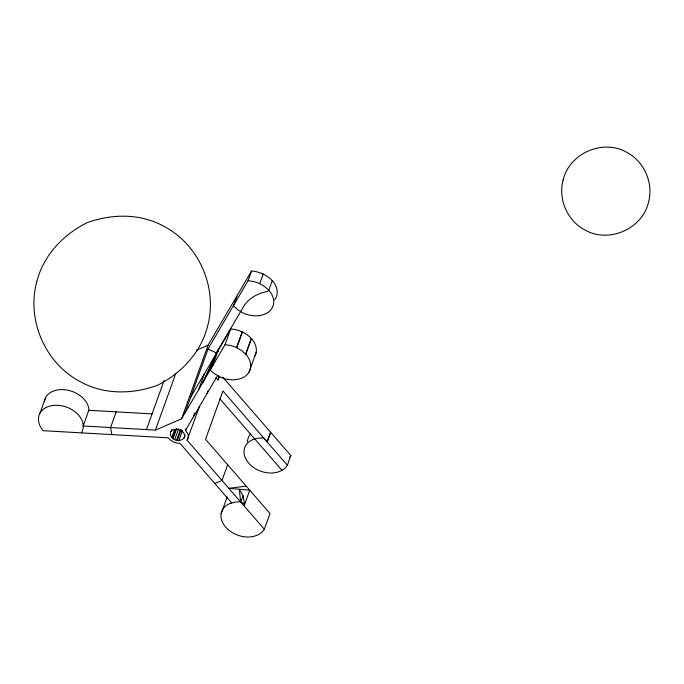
<?xml version="1.0" encoding="UTF-8"?>
<svg xmlns="http://www.w3.org/2000/svg" width="684" height="684" viewBox="0 0 684 684"><rect width="100%" height="100%" fill="white"/><g stroke="black" fill="none" stroke-linecap="round" stroke-linejoin="round"><path stroke-width="1.03" d="M44.178 401.491L45.657 397.378A23.136 16.758 19.8 0 1 69.281 390.538A23.136 16.758 19.8 0 1 88.792 408.391L88.809 410.28L83.157 425.978L155.405 430.091L181.576 418.796L225.036 344.659L230.688 328.961C238.588 329.5 246.24 332.911 251.618 338.785A23.136 16.758 19.8 0 1 254.722 356.347M39.911 413.324L45.571 397.626M152.096 413.888L116.237 411.853L110.586 427.551L111.8 434.605L168.435 437.82L168.922 438.555A11.158 8.08 19.8 0 0 178.969 443.317L179.918 443.275L231.765 503.005M146.444 429.578L164.151 380.389M155.405 430.091L175.822 373.378M171.009 431.442L171.727 429.458M171.787 437.315A7.438 5.386 19.8 0 1 170.82 431.672L173.095 429.749L176.549 429.201A7.438 5.386 19.8 0 1 183.244 432.373C189.109 439.855 175.489 443.514 171.787 437.315L174.642 429.381M172.59 438.059L175.771 429.227M173.129 438.555L176.66 428.74M181.576 418.796L208.09 345.172L251.541 271.026C259.433 271.591 267.085 275.002 272.48 280.842A23.136 16.758 19.8 0 1 274.583 299.883M174.771 439.53L178.652 428.748M185.013 412.939L208.047 348.968L248.07 280.679L251.541 271.026M176.592 440.197L180.482 429.407M177.353 440.316L181.243 429.526M178.875 440.479L182.457 430.527M198.728 389.504L204.379 373.815L230.688 328.961M243.102 495.891L240.648 501.911L239.314 489.265L243.102 495.891L244.667 504.39C240.614 500.021 234.475 502.159 229.644 503.621A23.136 16.758 19.8 0 0 222.745 522.824A23.136 16.758 19.8 0 0 246.565 537C253.242 537.282 260.578 535.23 264.315 529.254L187.074 440.18L187.553 439.615A11.158 8.08 19.8 0 0 186.099 431.142L185.415 430.501L186.116 428.543M184.013 438.256L185.082 435.272M185.415 430.501L193.384 416.907L194.795 412.991M215.4 355.757L216.409 352.935L243.88 306.073A48.829 35.363 19.8 0 1 267.82 291.367L268.744 290.272L272.223 280.611M212.476 366.077L218.128 350.388L202.986 382.253L216.118 354.269M187.074 440.18L198.856 408.228A11.158 8.08 19.8 0 0 199.574 406.245M193.384 416.907L207.098 393.48L208.158 390.538M215.802 377.645L217.88 380.03L219.119 376.585M212.698 363.289L210.321 369.753L213.023 364.563L212.698 363.289L210.561 366.325C208.5 372.087 216.366 374.148 219.761 376.833A23.136 16.758 19.8 0 0 246.172 375.49A23.136 16.758 19.8 0 0 245.966 354.474L241.785 350.644L236.613 347.583L242.264 331.894M236.98 296.334L233.355 305.782L237.681 309.818L242.794 312.862A23.136 16.758 19.8 0 0 269.197 311.511A23.136 16.758 19.8 0 0 269 290.503L264.819 286.673L259.706 283.629L263.186 273.976M236.732 347.643L242.384 331.945M245.71 354.235L251.353 338.546L245.718 354.244M249.07 372.036L256.192 352.234M227.669 464.735L222.018 480.424L214.862 483.511M221.137 513.727L227.208 496.866M244.12 505.904L249.771 490.214L228.858 488.308L246.018 486.17M267.153 441.932L270.633 432.279L267.162 441.924L222.933 390.983L205.551 439.265L269.992 513.504L264.34 529.194M287.374 465.223C283.663 471.19 276.285 473.277 269.599 473.029A23.136 16.758 19.8 0 1 245.778 458.853A23.136 16.758 19.8 0 1 252.67 439.65L257.74 438.179L263.682 437.94L287.374 465.223L290.845 455.561L222.822 377.192M217.88 380.03L219.709 376.183M190.665 397.25L204.379 373.815M207.098 393.48L217.615 375.559M81.567 432.878L83.183 428.594L83.14 424.089A23.136 16.758 19.8 0 0 63.629 406.228A23.136 16.758 19.8 0 0 40.005 413.068C36.748 418.924 38.971 425.97 43.169 430.689L111.8 434.605M289.665 457.006L290.828 455.621M196.453 350.191L208.09 345.172M248.07 280.679L254.021 281.586L259.706 283.629M225.036 344.659L230.995 345.557L236.613 347.583M88.809 410.28L116.237 411.853M208.047 348.968L216.409 352.935M219.957 398.883L281.936 470.276M217.187 350.097A22.324 16.168 19.8 0 1 218.641 351.26M247.48 441.873A23.136 16.758 19.8 0 1 250.712 433.818M36.722 281.945C26.479 320.026 45.05 362.999 79.908 381.484C103.686 394.839 132.26 394.488 157.423 385.314C181.363 373.293 201.002 352.551 207.603 326.14C217.845 288.058 199.275 245.086 164.417 226.601C140.639 213.246 112.065 213.596 86.902 222.77C62.962 234.792 43.323 255.534 36.722 281.945M563.094 180.106C557.982 199.147 567.258 220.633 584.692 229.875C608.572 243.735 642.319 229.106 648.543 202.199C653.656 183.167 644.379 161.68 626.946 152.429C603.066 138.57 569.319 153.199 563.094 180.106"/></g></svg>
